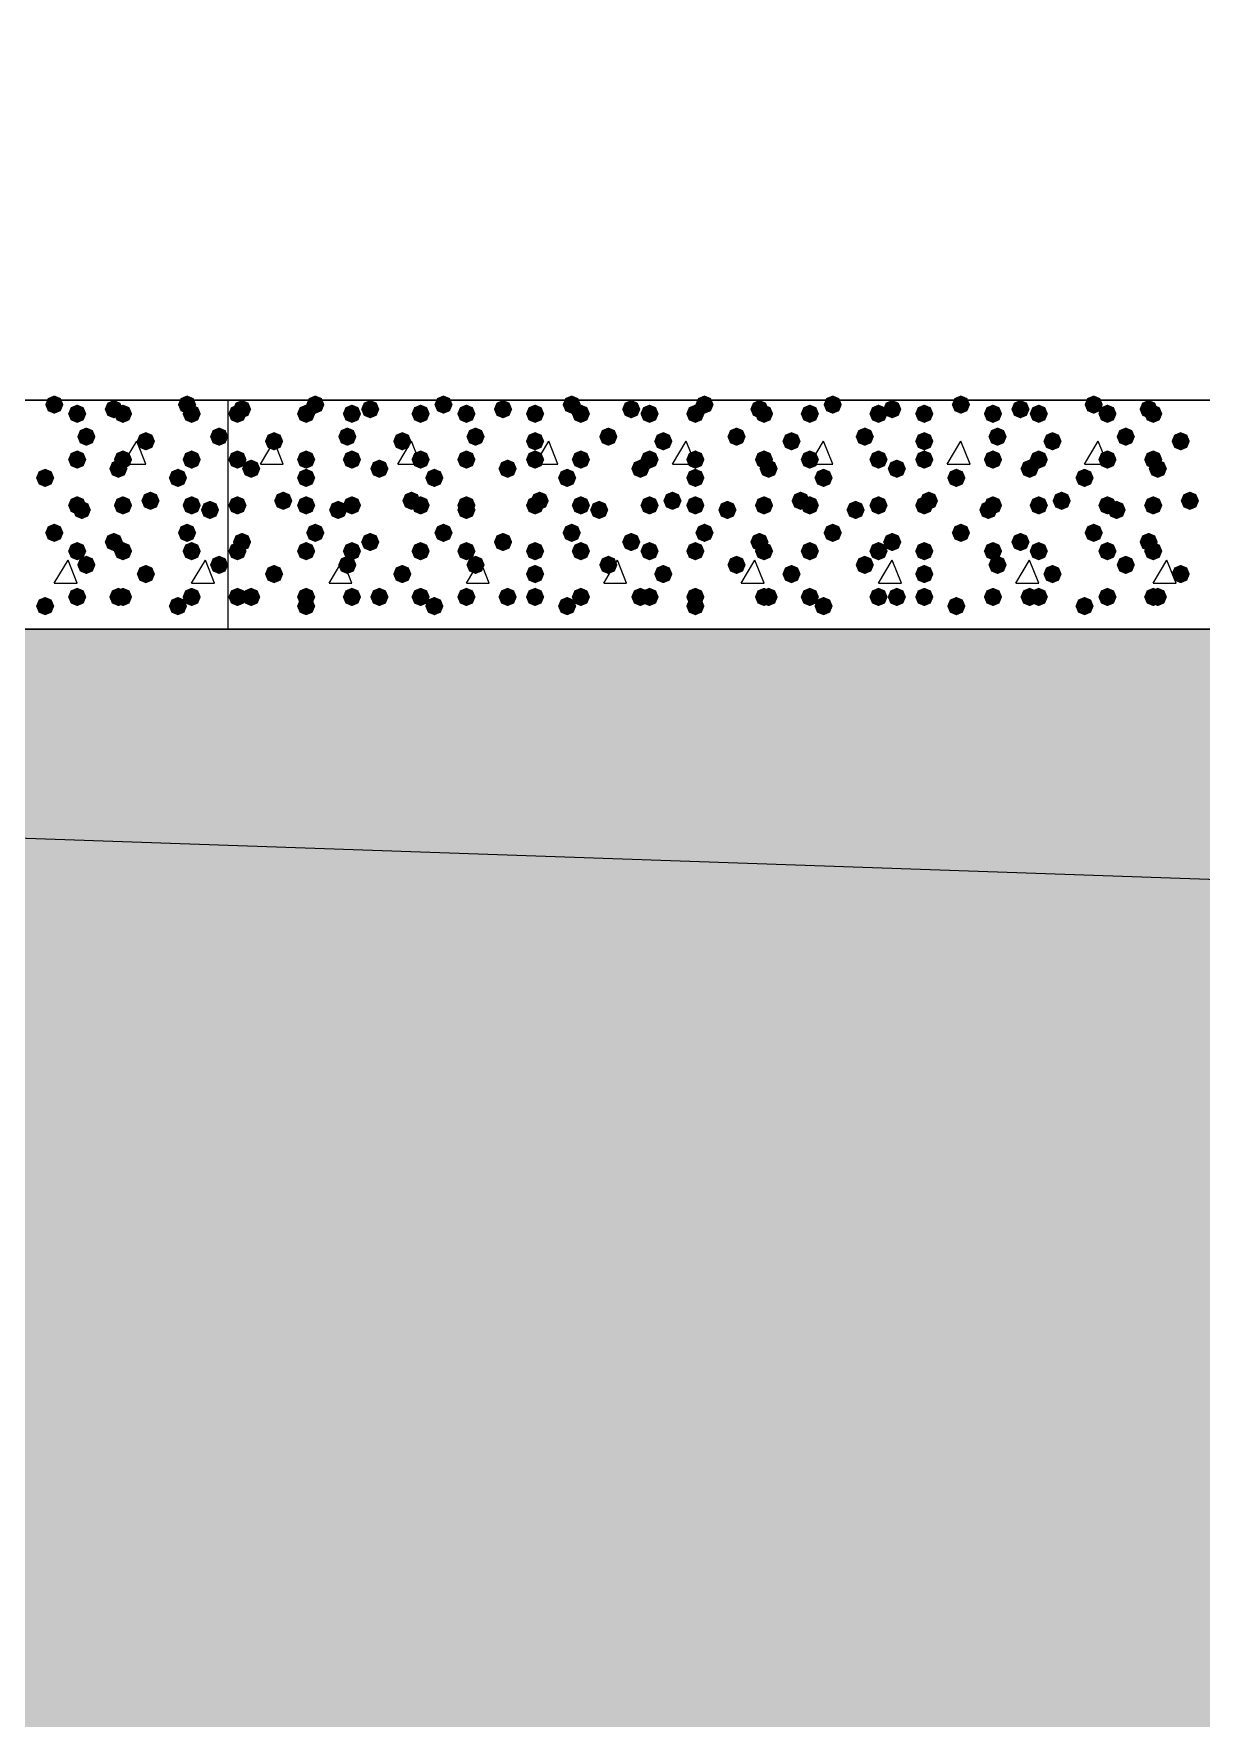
# Model space of a CAD drawing. Header units: millimetres. Extents: x 0 to 420, y 0 to 297.
# Drawn here: x 89.26 to 100.05, y 150.42 to 165.99 of the extents above; entities that cross this region are included whole.
import ezdxf

# ---------------------------------------------------------------- set-up
doc = ezdxf.new("R2010")
doc.units = ezdxf.units.MM
doc.layers.get('0').update_dxf_attribs({"linetype": 'CONTINUOUS'})

msp = doc.modelspace()

# ---------------------------------------------------------------- hatches: boundary and pattern name
at = {"true_color": 0x000007}
for points in [[(89.535, 162.56), (89.510129, 162.500204), (89.450333, 162.475333), (89.390538, 162.500204), (89.365667, 162.56), (89.390537, 162.619796), (89.450333, 162.644667), (89.510129, 162.619796)], [(90.085333, 162.517667), (90.060463, 162.457871), (90.000667, 162.433), (89.940871, 162.457871), (89.916, 162.517667), (89.940871, 162.577462), (90.000667, 162.602333), (90.060462, 162.577463)], [(90.762667, 162.56), (90.737796, 162.500204), (90.678, 162.475333), (90.618204, 162.500204), (90.593333, 162.56), (90.618204, 162.619796), (90.678, 162.644667), (90.737796, 162.619796)], [(89.746667, 162.475333), (89.721796, 162.415537), (89.662, 162.390667), (89.602204, 162.415537), (89.577333, 162.475333), (89.602204, 162.535129), (89.662, 162.56), (89.721796, 162.535129)], [(90.17, 162.475333), (90.145129, 162.415537), (90.085333, 162.390667), (90.025538, 162.415537), (90.000667, 162.475333), (90.025537, 162.535129), (90.085333, 162.56), (90.145129, 162.535129)], [(90.805, 162.475333), (90.780129, 162.415537), (90.720333, 162.390667), (90.660538, 162.415537), (90.635667, 162.475333), (90.660537, 162.535129), (90.720333, 162.56), (90.780129, 162.535129)], [(89.831333, 162.263667), (89.806462, 162.203871), (89.746667, 162.179), (89.686871, 162.203871), (89.662, 162.263667), (89.686871, 162.323462), (89.746667, 162.348333), (89.806462, 162.323463)], [(90.381667, 162.221333), (90.356796, 162.161537), (90.297, 162.136667), (90.237204, 162.161537), (90.212333, 162.221333), (90.237204, 162.281129), (90.297, 162.306), (90.356796, 162.281129)], [(91.059, 162.263667), (91.034129, 162.203871), (90.974333, 162.179), (90.914538, 162.203871), (90.889667, 162.263667), (90.914537, 162.323462), (90.974333, 162.348333), (91.034129, 162.323463)], [(89.746667, 162.052), (89.721796, 161.992204), (89.662, 161.967333), (89.602204, 161.992204), (89.577333, 162.052), (89.602204, 162.111796), (89.662, 162.136667), (89.721796, 162.111796)], [(90.17, 162.052), (90.145129, 161.992204), (90.085333, 161.967333), (90.025538, 161.992204), (90.000667, 162.052), (90.025537, 162.111796), (90.085333, 162.136667), (90.145129, 162.111796)], [(90.805, 162.052), (90.780129, 161.992204), (90.720333, 161.967333), (90.660538, 161.992204), (90.635667, 162.052), (90.660537, 162.111796), (90.720333, 162.136667), (90.780129, 162.111796)], [(89.450333, 161.882667), (89.425463, 161.822871), (89.365667, 161.798), (89.305871, 161.822871), (89.281, 161.882667), (89.305871, 161.942462), (89.365667, 161.967333), (89.425462, 161.942463)], [(90.127667, 161.967333), (90.102796, 161.907537), (90.043, 161.882667), (89.983204, 161.907537), (89.958333, 161.967333), (89.983204, 162.027129), (90.043, 162.052), (90.102796, 162.027129)], [(90.678, 161.882667), (90.653129, 161.822871), (90.593333, 161.798), (90.533537, 161.822871), (90.508667, 161.882667), (90.533537, 161.942462), (90.593333, 161.967333), (90.653129, 161.942463)], [(89.746667, 161.628667), (89.721796, 161.568871), (89.662, 161.544), (89.602204, 161.568871), (89.577333, 161.628667), (89.602204, 161.688462), (89.662, 161.713333), (89.721796, 161.688463)], [(89.789, 161.586333), (89.764129, 161.526537), (89.704333, 161.501667), (89.644538, 161.526537), (89.619667, 161.586333), (89.644537, 161.646129), (89.704333, 161.671), (89.764129, 161.646129)], [(90.17, 161.628667), (90.145129, 161.568871), (90.085333, 161.544), (90.025538, 161.568871), (90.000667, 161.628667), (90.025537, 161.688462), (90.085333, 161.713333), (90.145129, 161.688463)], [(90.424, 161.671), (90.399129, 161.611204), (90.339333, 161.586333), (90.279538, 161.611204), (90.254667, 161.671), (90.279537, 161.730796), (90.339333, 161.755667), (90.399129, 161.730796)], [(90.805, 161.628667), (90.780129, 161.568871), (90.720333, 161.544), (90.660538, 161.568871), (90.635667, 161.628667), (90.660537, 161.688462), (90.720333, 161.713333), (90.780129, 161.688463)], [(90.974333, 161.586333), (90.949462, 161.526537), (90.889667, 161.501667), (90.829871, 161.526537), (90.805, 161.586333), (90.829871, 161.646129), (90.889667, 161.671), (90.949462, 161.646129)], [(89.535, 161.374667), (89.510129, 161.314871), (89.450333, 161.29), (89.390538, 161.314871), (89.365667, 161.374667), (89.390537, 161.434462), (89.450333, 161.459333), (89.510129, 161.434463)], [(90.085333, 161.29), (90.060463, 161.230204), (90.000667, 161.205333), (89.940871, 161.230204), (89.916, 161.29), (89.940871, 161.349796), (90.000667, 161.374667), (90.060462, 161.349796)], [(90.762667, 161.374667), (90.737796, 161.314871), (90.678, 161.29), (90.618204, 161.314871), (90.593333, 161.374667), (90.618204, 161.434462), (90.678, 161.459333), (90.737796, 161.434463)], [(89.746667, 161.205333), (89.721796, 161.145537), (89.662, 161.120667), (89.602204, 161.145537), (89.577333, 161.205333), (89.602204, 161.265129), (89.662, 161.29), (89.721796, 161.265129)], [(90.17, 161.205333), (90.145129, 161.145537), (90.085333, 161.120667), (90.025538, 161.145537), (90.000667, 161.205333), (90.025537, 161.265129), (90.085333, 161.29), (90.145129, 161.265129)], [(90.805, 161.205333), (90.780129, 161.145537), (90.720333, 161.120667), (90.660538, 161.145537), (90.635667, 161.205333), (90.660537, 161.265129), (90.720333, 161.29), (90.780129, 161.265129)], [(89.831333, 161.078333), (89.806462, 161.018537), (89.746667, 160.993667), (89.686871, 161.018537), (89.662, 161.078333), (89.686871, 161.138129), (89.746667, 161.163), (89.806462, 161.138129)], [(90.381667, 160.993667), (90.356796, 160.933871), (90.297, 160.909), (90.237204, 160.933871), (90.212333, 160.993667), (90.237204, 161.053462), (90.297, 161.078333), (90.356796, 161.053463)], [(91.059, 161.078333), (91.034129, 161.018537), (90.974333, 160.993667), (90.914538, 161.018537), (90.889667, 161.078333), (90.914537, 161.138129), (90.974333, 161.163), (91.034129, 161.138129)], [(89.450333, 160.697333), (89.425463, 160.637537), (89.365667, 160.612667), (89.305871, 160.637537), (89.281, 160.697333), (89.305871, 160.757129), (89.365667, 160.782), (89.425462, 160.757129)], [(89.746667, 160.782), (89.721796, 160.722204), (89.662, 160.697333), (89.602204, 160.722204), (89.577333, 160.782), (89.602204, 160.841796), (89.662, 160.866667), (89.721796, 160.841796)], [(90.127667, 160.782), (90.102796, 160.722204), (90.043, 160.697333), (89.983204, 160.722204), (89.958333, 160.782), (89.983204, 160.841796), (90.043, 160.866667), (90.102796, 160.841796)], [(90.17, 160.782), (90.145129, 160.722204), (90.085333, 160.697333), (90.025538, 160.722204), (90.000667, 160.782), (90.025537, 160.841796), (90.085333, 160.866667), (90.145129, 160.841796)], [(90.678, 160.697333), (90.653129, 160.637537), (90.593333, 160.612667), (90.533537, 160.637537), (90.508667, 160.697333), (90.533537, 160.757129), (90.593333, 160.782), (90.653129, 160.757129)], [(90.805, 160.782), (90.780129, 160.722204), (90.720333, 160.697333), (90.660538, 160.722204), (90.635667, 160.782), (90.660537, 160.841796), (90.720333, 160.866667), (90.780129, 160.841796)]]:
    msp.add_hatch(color=0, dxfattribs=at).paths.add_polyline_path(points, flags=0)
at = {"true_color": 0x000008}
for points in [[(91.270667, 162.517667), (91.245796, 162.457871), (91.186, 162.433), (91.126204, 162.457871), (91.101333, 162.517667), (91.126204, 162.577462), (91.186, 162.602333), (91.245796, 162.577463)], [(91.948, 162.56), (91.923129, 162.500204), (91.863333, 162.475333), (91.803537, 162.500204), (91.778667, 162.56), (91.803537, 162.619796), (91.863333, 162.644667), (91.923129, 162.619796)], [(92.456, 162.517667), (92.431129, 162.457871), (92.371333, 162.433), (92.311537, 162.457871), (92.286667, 162.517667), (92.311537, 162.577462), (92.371333, 162.602333), (92.431129, 162.577463)], [(93.133333, 162.56), (93.108463, 162.500204), (93.048667, 162.475333), (92.988871, 162.500204), (92.964, 162.56), (92.988871, 162.619796), (93.048667, 162.644667), (93.108462, 162.619796)], [(93.683667, 162.517667), (93.658796, 162.457871), (93.599, 162.433), (93.539204, 162.457871), (93.514333, 162.517667), (93.539204, 162.577462), (93.599, 162.602333), (93.658796, 162.577463)], [(94.318667, 162.56), (94.293796, 162.500204), (94.234, 162.475333), (94.174204, 162.500204), (94.149333, 162.56), (94.174204, 162.619796), (94.234, 162.644667), (94.293796, 162.619796)], [(94.869, 162.517667), (94.844129, 162.457871), (94.784333, 162.433), (94.724538, 162.457871), (94.699667, 162.517667), (94.724537, 162.577462), (94.784333, 162.602333), (94.844129, 162.577463)], [(95.546333, 162.56), (95.521462, 162.500204), (95.461667, 162.475333), (95.401871, 162.500204), (95.377, 162.56), (95.401871, 162.619796), (95.461667, 162.644667), (95.521462, 162.619796)], [(96.054333, 162.517667), (96.029462, 162.457871), (95.969667, 162.433), (95.909871, 162.457871), (95.885, 162.517667), (95.909871, 162.577462), (95.969667, 162.602333), (96.029462, 162.577463)], [(96.731667, 162.56), (96.706796, 162.500204), (96.647, 162.475333), (96.587204, 162.500204), (96.562333, 162.56), (96.587204, 162.619796), (96.647, 162.644667), (96.706796, 162.619796)], [(97.282, 162.517667), (97.257129, 162.457871), (97.197333, 162.433), (97.137538, 162.457871), (97.112667, 162.517667), (97.137537, 162.577462), (97.197333, 162.602333), (97.257129, 162.577463)], [(97.917, 162.56), (97.892129, 162.500204), (97.832333, 162.475333), (97.772538, 162.500204), (97.747667, 162.56), (97.772537, 162.619796), (97.832333, 162.644667), (97.892129, 162.619796)], [(98.467333, 162.517667), (98.442463, 162.457871), (98.382667, 162.433), (98.322871, 162.457871), (98.298, 162.517667), (98.322871, 162.577462), (98.382667, 162.602333), (98.442462, 162.577463)], [(99.144667, 162.56), (99.119796, 162.500204), (99.06, 162.475333), (99.000204, 162.500204), (98.975333, 162.56), (99.000204, 162.619796), (99.06, 162.644667), (99.119796, 162.619796)], [(99.652667, 162.517667), (99.627796, 162.457871), (99.568, 162.433), (99.508204, 162.457871), (99.483333, 162.517667), (99.508204, 162.577462), (99.568, 162.602333), (99.627796, 162.577463)], [(91.228333, 162.475333), (91.203463, 162.415537), (91.143667, 162.390667), (91.083871, 162.415537), (91.059, 162.475333), (91.083871, 162.535129), (91.143667, 162.56), (91.203462, 162.535129)], [(91.863333, 162.475333), (91.838463, 162.415537), (91.778667, 162.390667), (91.718871, 162.415537), (91.694, 162.475333), (91.718871, 162.535129), (91.778667, 162.56), (91.838462, 162.535129)], [(92.286667, 162.475333), (92.261796, 162.415537), (92.202, 162.390667), (92.142204, 162.415537), (92.117333, 162.475333), (92.142204, 162.535129), (92.202, 162.56), (92.261796, 162.535129)], [(92.921667, 162.475333), (92.896796, 162.415537), (92.837, 162.390667), (92.777204, 162.415537), (92.752333, 162.475333), (92.777204, 162.535129), (92.837, 162.56), (92.896796, 162.535129)], [(93.345, 162.475333), (93.320129, 162.415537), (93.260333, 162.390667), (93.200538, 162.415537), (93.175667, 162.475333), (93.200537, 162.535129), (93.260333, 162.56), (93.320129, 162.535129)], [(93.98, 162.475333), (93.955129, 162.415537), (93.895333, 162.390667), (93.835538, 162.415537), (93.810667, 162.475333), (93.835537, 162.535129), (93.895333, 162.56), (93.955129, 162.535129)], [(94.403333, 162.475333), (94.378463, 162.415537), (94.318667, 162.390667), (94.258871, 162.415537), (94.234, 162.475333), (94.258871, 162.535129), (94.318667, 162.56), (94.378462, 162.535129)], [(95.038333, 162.475333), (95.013463, 162.415537), (94.953667, 162.390667), (94.893871, 162.415537), (94.869, 162.475333), (94.893871, 162.535129), (94.953667, 162.56), (95.013462, 162.535129)], [(95.461667, 162.475333), (95.436796, 162.415537), (95.377, 162.390667), (95.317204, 162.415537), (95.292333, 162.475333), (95.317204, 162.535129), (95.377, 162.56), (95.436796, 162.535129)], [(96.096667, 162.475333), (96.071796, 162.415537), (96.012, 162.390667), (95.952204, 162.415537), (95.927333, 162.475333), (95.952204, 162.535129), (96.012, 162.56), (96.071796, 162.535129)], [(96.52, 162.475333), (96.495129, 162.415537), (96.435333, 162.390667), (96.375538, 162.415537), (96.350667, 162.475333), (96.375537, 162.535129), (96.435333, 162.56), (96.495129, 162.535129)], [(97.155, 162.475333), (97.130129, 162.415537), (97.070333, 162.390667), (97.010538, 162.415537), (96.985667, 162.475333), (97.010537, 162.535129), (97.070333, 162.56), (97.130129, 162.535129)], [(97.578333, 162.475333), (97.553463, 162.415537), (97.493667, 162.390667), (97.433871, 162.415537), (97.409, 162.475333), (97.433871, 162.535129), (97.493667, 162.56), (97.553462, 162.535129)], [(98.213333, 162.475333), (98.188463, 162.415537), (98.128667, 162.390667), (98.068871, 162.415537), (98.044, 162.475333), (98.068871, 162.535129), (98.128667, 162.56), (98.188462, 162.535129)], [(98.636667, 162.475333), (98.611796, 162.415537), (98.552, 162.390667), (98.492204, 162.415537), (98.467333, 162.475333), (98.492204, 162.535129), (98.552, 162.56), (98.611796, 162.535129)], [(99.271667, 162.475333), (99.246796, 162.415537), (99.187, 162.390667), (99.127204, 162.415537), (99.102333, 162.475333), (99.127204, 162.535129), (99.187, 162.56), (99.246796, 162.535129)], [(99.695, 162.475333), (99.670129, 162.415537), (99.610333, 162.390667), (99.550538, 162.415537), (99.525667, 162.475333), (99.550537, 162.535129), (99.610333, 162.56), (99.670129, 162.535129)], [(91.567, 162.221333), (91.542129, 162.161537), (91.482333, 162.136667), (91.422538, 162.161537), (91.397667, 162.221333), (91.422537, 162.281129), (91.482333, 162.306), (91.542129, 162.281129)], [(92.244333, 162.263667), (92.219462, 162.203871), (92.159667, 162.179), (92.099871, 162.203871), (92.075, 162.263667), (92.099871, 162.323462), (92.159667, 162.348333), (92.219462, 162.323463)], [(92.752333, 162.221333), (92.727463, 162.161537), (92.667667, 162.136667), (92.607871, 162.161537), (92.583, 162.221333), (92.607871, 162.281129), (92.667667, 162.306), (92.727462, 162.281129)], [(93.429667, 162.263667), (93.404796, 162.203871), (93.345, 162.179), (93.285204, 162.203871), (93.260333, 162.263667), (93.285204, 162.323462), (93.345, 162.348333), (93.404796, 162.323463)], [(93.98, 162.221333), (93.955129, 162.161537), (93.895333, 162.136667), (93.835538, 162.161537), (93.810667, 162.221333), (93.835537, 162.281129), (93.895333, 162.306), (93.955129, 162.281129)], [(94.657333, 162.263667), (94.632463, 162.203871), (94.572667, 162.179), (94.512871, 162.203871), (94.488, 162.263667), (94.512871, 162.323462), (94.572667, 162.348333), (94.632462, 162.323463)], [(95.165333, 162.221333), (95.140463, 162.161537), (95.080667, 162.136667), (95.020871, 162.161537), (94.996, 162.221333), (95.020871, 162.281129), (95.080667, 162.306), (95.140462, 162.281129)], [(95.842667, 162.263667), (95.817796, 162.203871), (95.758, 162.179), (95.698204, 162.203871), (95.673333, 162.263667), (95.698204, 162.323462), (95.758, 162.348333), (95.817796, 162.323463)], [(96.350667, 162.221333), (96.325796, 162.161537), (96.266, 162.136667), (96.206204, 162.161537), (96.181333, 162.221333), (96.206204, 162.281129), (96.266, 162.306), (96.325796, 162.281129)], [(97.028, 162.263667), (97.003129, 162.203871), (96.943333, 162.179), (96.883537, 162.203871), (96.858667, 162.263667), (96.883537, 162.323462), (96.943333, 162.348333), (97.003129, 162.323463)], [(97.578333, 162.221333), (97.553463, 162.161537), (97.493667, 162.136667), (97.433871, 162.161537), (97.409, 162.221333), (97.433871, 162.281129), (97.493667, 162.306), (97.553462, 162.281129)], [(98.255667, 162.263667), (98.230796, 162.203871), (98.171, 162.179), (98.111204, 162.203871), (98.086333, 162.263667), (98.111204, 162.323462), (98.171, 162.348333), (98.230796, 162.323463)], [(98.763667, 162.221333), (98.738796, 162.161537), (98.679, 162.136667), (98.619204, 162.161537), (98.594333, 162.221333), (98.619204, 162.281129), (98.679, 162.306), (98.738796, 162.281129)], [(99.441, 162.263667), (99.416129, 162.203871), (99.356333, 162.179), (99.296537, 162.203871), (99.271667, 162.263667), (99.296537, 162.323462), (99.356333, 162.348333), (99.416129, 162.323463)], [(99.949, 162.221333), (99.924129, 162.161537), (99.864333, 162.136667), (99.804538, 162.161537), (99.779667, 162.221333), (99.804537, 162.281129), (99.864333, 162.306), (99.924129, 162.281129)], [(91.228333, 162.052), (91.203463, 161.992204), (91.143667, 161.967333), (91.083871, 161.992204), (91.059, 162.052), (91.083871, 162.111796), (91.143667, 162.136667), (91.203462, 162.111796)], [(91.863333, 162.052), (91.838463, 161.992204), (91.778667, 161.967333), (91.718871, 161.992204), (91.694, 162.052), (91.718871, 162.111796), (91.778667, 162.136667), (91.838462, 162.111796)], [(92.286667, 162.052), (92.261796, 161.992204), (92.202, 161.967333), (92.142204, 161.992204), (92.117333, 162.052), (92.142204, 162.111796), (92.202, 162.136667), (92.261796, 162.111796)], [(92.921667, 162.052), (92.896796, 161.992204), (92.837, 161.967333), (92.777204, 161.992204), (92.752333, 162.052), (92.777204, 162.111796), (92.837, 162.136667), (92.896796, 162.111796)], [(93.345, 162.052), (93.320129, 161.992204), (93.260333, 161.967333), (93.200538, 161.992204), (93.175667, 162.052), (93.200537, 162.111796), (93.260333, 162.136667), (93.320129, 162.111796)], [(93.98, 162.052), (93.955129, 161.992204), (93.895333, 161.967333), (93.835538, 161.992204), (93.810667, 162.052), (93.835537, 162.111796), (93.895333, 162.136667), (93.955129, 162.111796)], [(94.403333, 162.052), (94.378463, 161.992204), (94.318667, 161.967333), (94.258871, 161.992204), (94.234, 162.052), (94.258871, 162.111796), (94.318667, 162.136667), (94.378462, 162.111796)], [(95.038333, 162.052), (95.013463, 161.992204), (94.953667, 161.967333), (94.893871, 161.992204), (94.869, 162.052), (94.893871, 162.111796), (94.953667, 162.136667), (95.013462, 162.111796)], [(95.461667, 162.052), (95.436796, 161.992204), (95.377, 161.967333), (95.317204, 161.992204), (95.292333, 162.052), (95.317204, 162.111796), (95.377, 162.136667), (95.436796, 162.111796)], [(96.096667, 162.052), (96.071796, 161.992204), (96.012, 161.967333), (95.952204, 161.992204), (95.927333, 162.052), (95.952204, 162.111796), (96.012, 162.136667), (96.071796, 162.111796)], [(96.52, 162.052), (96.495129, 161.992204), (96.435333, 161.967333), (96.375538, 161.992204), (96.350667, 162.052), (96.375537, 162.111796), (96.435333, 162.136667), (96.495129, 162.111796)], [(97.155, 162.052), (97.130129, 161.992204), (97.070333, 161.967333), (97.010538, 161.992204), (96.985667, 162.052), (97.010537, 162.111796), (97.070333, 162.136667), (97.130129, 162.111796)], [(97.578333, 162.052), (97.553463, 161.992204), (97.493667, 161.967333), (97.433871, 161.992204), (97.409, 162.052), (97.433871, 162.111796), (97.493667, 162.136667), (97.553462, 162.111796)], [(98.213333, 162.052), (98.188463, 161.992204), (98.128667, 161.967333), (98.068871, 161.992204), (98.044, 162.052), (98.068871, 162.111796), (98.128667, 162.136667), (98.188462, 162.111796)], [(98.636667, 162.052), (98.611796, 161.992204), (98.552, 161.967333), (98.492204, 161.992204), (98.467333, 162.052), (98.492204, 162.111796), (98.552, 162.136667), (98.611796, 162.111796)], [(99.271667, 162.052), (99.246796, 161.992204), (99.187, 161.967333), (99.127204, 161.992204), (99.102333, 162.052), (99.127204, 162.111796), (99.187, 162.136667), (99.246796, 162.111796)], [(99.695, 162.052), (99.670129, 161.992204), (99.610333, 161.967333), (99.550538, 161.992204), (99.525667, 162.052), (99.550537, 162.111796), (99.610333, 162.136667), (99.670129, 162.111796)], [(91.355333, 161.967333), (91.330463, 161.907537), (91.270667, 161.882667), (91.210871, 161.907537), (91.186, 161.967333), (91.210871, 162.027129), (91.270667, 162.052), (91.330462, 162.027129)], [(91.863333, 161.882667), (91.838463, 161.822871), (91.778667, 161.798), (91.718871, 161.822871), (91.694, 161.882667), (91.718871, 161.942462), (91.778667, 161.967333), (91.838462, 161.942463)], [(92.540667, 161.967333), (92.515796, 161.907537), (92.456, 161.882667), (92.396204, 161.907537), (92.371333, 161.967333), (92.396204, 162.027129), (92.456, 162.052), (92.515796, 162.027129)], [(93.048667, 161.882667), (93.023796, 161.822871), (92.964, 161.798), (92.904204, 161.822871), (92.879333, 161.882667), (92.904204, 161.942462), (92.964, 161.967333), (93.023796, 161.942463)], [(93.726, 161.967333), (93.701129, 161.907537), (93.641333, 161.882667), (93.581537, 161.907537), (93.556667, 161.967333), (93.581537, 162.027129), (93.641333, 162.052), (93.701129, 162.027129)], [(94.276333, 161.882667), (94.251463, 161.822871), (94.191667, 161.798), (94.131871, 161.822871), (94.107, 161.882667), (94.131871, 161.942462), (94.191667, 161.967333), (94.251462, 161.942463)], [(94.953667, 161.967333), (94.928796, 161.907537), (94.869, 161.882667), (94.809204, 161.907537), (94.784333, 161.967333), (94.809204, 162.027129), (94.869, 162.052), (94.928796, 162.027129)], [(95.461667, 161.882667), (95.436796, 161.822871), (95.377, 161.798), (95.317204, 161.822871), (95.292333, 161.882667), (95.317204, 161.942462), (95.377, 161.967333), (95.436796, 161.942463)], [(96.139, 161.967333), (96.114129, 161.907537), (96.054333, 161.882667), (95.994538, 161.907537), (95.969667, 161.967333), (95.994537, 162.027129), (96.054333, 162.052), (96.114129, 162.027129)], [(96.647, 161.882667), (96.622129, 161.822871), (96.562333, 161.798), (96.502538, 161.822871), (96.477667, 161.882667), (96.502537, 161.942462), (96.562333, 161.967333), (96.622129, 161.942463)], [(97.324333, 161.967333), (97.299462, 161.907537), (97.239667, 161.882667), (97.179871, 161.907537), (97.155, 161.967333), (97.179871, 162.027129), (97.239667, 162.052), (97.299462, 162.027129)], [(97.874667, 161.882667), (97.849796, 161.822871), (97.79, 161.798), (97.730204, 161.822871), (97.705333, 161.882667), (97.730204, 161.942462), (97.79, 161.967333), (97.849796, 161.942463)], [(98.552, 161.967333), (98.527129, 161.907537), (98.467333, 161.882667), (98.407538, 161.907537), (98.382667, 161.967333), (98.407537, 162.027129), (98.467333, 162.052), (98.527129, 162.027129)], [(99.06, 161.882667), (99.035129, 161.822871), (98.975333, 161.798), (98.915538, 161.822871), (98.890667, 161.882667), (98.915537, 161.942462), (98.975333, 161.967333), (99.035129, 161.942463)], [(99.737333, 161.967333), (99.712463, 161.907537), (99.652667, 161.882667), (99.592871, 161.907537), (99.568, 161.967333), (99.592871, 162.027129), (99.652667, 162.052), (99.712462, 162.027129)], [(91.228333, 161.628667), (91.203463, 161.568871), (91.143667, 161.544), (91.083871, 161.568871), (91.059, 161.628667), (91.083871, 161.688462), (91.143667, 161.713333), (91.203462, 161.688463)], [(91.651667, 161.671), (91.626796, 161.611204), (91.567, 161.586333), (91.507204, 161.611204), (91.482333, 161.671), (91.507204, 161.730796), (91.567, 161.755667), (91.626796, 161.730796)], [(91.863333, 161.628667), (91.838463, 161.568871), (91.778667, 161.544), (91.718871, 161.568871), (91.694, 161.628667), (91.718871, 161.688462), (91.778667, 161.713333), (91.838462, 161.688463)], [(92.159667, 161.586333), (92.134796, 161.526537), (92.075, 161.501667), (92.015204, 161.526537), (91.990333, 161.586333), (92.015204, 161.646129), (92.075, 161.671), (92.134796, 161.646129)], [(92.286667, 161.628667), (92.261796, 161.568871), (92.202, 161.544), (92.142204, 161.568871), (92.117333, 161.628667), (92.142204, 161.688462), (92.202, 161.713333), (92.261796, 161.688463)], [(92.837, 161.671), (92.812129, 161.611204), (92.752333, 161.586333), (92.692538, 161.611204), (92.667667, 161.671), (92.692537, 161.730796), (92.752333, 161.755667), (92.812129, 161.730796)], [(92.921667, 161.628667), (92.896796, 161.568871), (92.837, 161.544), (92.777204, 161.568871), (92.752333, 161.628667), (92.777204, 161.688462), (92.837, 161.713333), (92.896796, 161.688463)], [(93.345, 161.628667), (93.320129, 161.568871), (93.260333, 161.544), (93.200538, 161.568871), (93.175667, 161.628667), (93.200537, 161.688462), (93.260333, 161.713333), (93.320129, 161.688463)], [(93.345, 161.586333), (93.320129, 161.526537), (93.260333, 161.501667), (93.200538, 161.526537), (93.175667, 161.586333), (93.200537, 161.646129), (93.260333, 161.671), (93.320129, 161.646129)], [(93.98, 161.628667), (93.955129, 161.568871), (93.895333, 161.544), (93.835538, 161.568871), (93.810667, 161.628667), (93.835537, 161.688462), (93.895333, 161.713333), (93.955129, 161.688463)], [(94.022333, 161.671), (93.997463, 161.611204), (93.937667, 161.586333), (93.877871, 161.611204), (93.853, 161.671), (93.877871, 161.730796), (93.937667, 161.755667), (93.997462, 161.730796)], [(94.403333, 161.628667), (94.378463, 161.568871), (94.318667, 161.544), (94.258871, 161.568871), (94.234, 161.628667), (94.258871, 161.688462), (94.318667, 161.713333), (94.378462, 161.688463)], [(94.572667, 161.586333), (94.547796, 161.526537), (94.488, 161.501667), (94.428204, 161.526537), (94.403333, 161.586333), (94.428204, 161.646129), (94.488, 161.671), (94.547796, 161.646129)], [(95.038333, 161.628667), (95.013463, 161.568871), (94.953667, 161.544), (94.893871, 161.568871), (94.869, 161.628667), (94.893871, 161.688462), (94.953667, 161.713333), (95.013462, 161.688463)], [(95.25, 161.671), (95.225129, 161.611204), (95.165333, 161.586333), (95.105538, 161.611204), (95.080667, 161.671), (95.105537, 161.730796), (95.165333, 161.755667), (95.225129, 161.730796)], [(95.461667, 161.628667), (95.436796, 161.568871), (95.377, 161.544), (95.317204, 161.568871), (95.292333, 161.628667), (95.317204, 161.688462), (95.377, 161.713333), (95.436796, 161.688463)], [(95.758, 161.586333), (95.733129, 161.526537), (95.673333, 161.501667), (95.613537, 161.526537), (95.588667, 161.586333), (95.613537, 161.646129), (95.673333, 161.671), (95.733129, 161.646129)], [(96.096667, 161.628667), (96.071796, 161.568871), (96.012, 161.544), (95.952204, 161.568871), (95.927333, 161.628667), (95.952204, 161.688462), (96.012, 161.713333), (96.071796, 161.688463)], [(96.435333, 161.671), (96.410463, 161.611204), (96.350667, 161.586333), (96.290871, 161.611204), (96.266, 161.671), (96.290871, 161.730796), (96.350667, 161.755667), (96.410462, 161.730796)], [(96.52, 161.628667), (96.495129, 161.568871), (96.435333, 161.544), (96.375538, 161.568871), (96.350667, 161.628667), (96.375537, 161.688462), (96.435333, 161.713333), (96.495129, 161.688463)], [(96.943333, 161.586333), (96.918463, 161.526537), (96.858667, 161.501667), (96.798871, 161.526537), (96.774, 161.586333), (96.798871, 161.646129), (96.858667, 161.671), (96.918462, 161.646129)], [(97.155, 161.628667), (97.130129, 161.568871), (97.070333, 161.544), (97.010538, 161.568871), (96.985667, 161.628667), (97.010537, 161.688462), (97.070333, 161.713333), (97.130129, 161.688463)], [(97.578333, 161.628667), (97.553463, 161.568871), (97.493667, 161.544), (97.433871, 161.568871), (97.409, 161.628667), (97.433871, 161.688462), (97.493667, 161.713333), (97.553462, 161.688463)], [(97.620667, 161.671), (97.595796, 161.611204), (97.536, 161.586333), (97.476204, 161.611204), (97.451333, 161.671), (97.476204, 161.730796), (97.536, 161.755667), (97.595796, 161.730796)], [(98.171, 161.586333), (98.146129, 161.526537), (98.086333, 161.501667), (98.026537, 161.526537), (98.001667, 161.586333), (98.026537, 161.646129), (98.086333, 161.671), (98.146129, 161.646129)], [(98.213333, 161.628667), (98.188463, 161.568871), (98.128667, 161.544), (98.068871, 161.568871), (98.044, 161.628667), (98.068871, 161.688462), (98.128667, 161.713333), (98.188462, 161.688463)], [(98.636667, 161.628667), (98.611796, 161.568871), (98.552, 161.544), (98.492204, 161.568871), (98.467333, 161.628667), (98.492204, 161.688462), (98.552, 161.713333), (98.611796, 161.688463)], [(98.848333, 161.671), (98.823463, 161.611204), (98.763667, 161.586333), (98.703871, 161.611204), (98.679, 161.671), (98.703871, 161.730796), (98.763667, 161.755667), (98.823462, 161.730796)], [(99.271667, 161.628667), (99.246796, 161.568871), (99.187, 161.544), (99.127204, 161.568871), (99.102333, 161.628667), (99.127204, 161.688462), (99.187, 161.713333), (99.246796, 161.688463)], [(99.356333, 161.586333), (99.331463, 161.526537), (99.271667, 161.501667), (99.211871, 161.526537), (99.187, 161.586333), (99.211871, 161.646129), (99.271667, 161.671), (99.331462, 161.646129)], [(99.695, 161.628667), (99.670129, 161.568871), (99.610333, 161.544), (99.550538, 161.568871), (99.525667, 161.628667), (99.550537, 161.688462), (99.610333, 161.713333), (99.670129, 161.688463)], [(100.033667, 161.671), (100.008796, 161.611204), (99.949, 161.586333), (99.889204, 161.611204), (99.864333, 161.671), (99.889204, 161.730796), (99.949, 161.755667), (100.008796, 161.730796)], [(91.270667, 161.29), (91.245796, 161.230204), (91.186, 161.205333), (91.126204, 161.230204), (91.101333, 161.29), (91.126204, 161.349796), (91.186, 161.374667), (91.245796, 161.349796)], [(91.948, 161.374667), (91.923129, 161.314871), (91.863333, 161.29), (91.803537, 161.314871), (91.778667, 161.374667), (91.803537, 161.434462), (91.863333, 161.459333), (91.923129, 161.434463)], [(92.456, 161.29), (92.431129, 161.230204), (92.371333, 161.205333), (92.311537, 161.230204), (92.286667, 161.29), (92.311537, 161.349796), (92.371333, 161.374667), (92.431129, 161.349796)], [(93.133333, 161.374667), (93.108463, 161.314871), (93.048667, 161.29), (92.988871, 161.314871), (92.964, 161.374667), (92.988871, 161.434462), (93.048667, 161.459333), (93.108462, 161.434463)], [(93.683667, 161.29), (93.658796, 161.230204), (93.599, 161.205333), (93.539204, 161.230204), (93.514333, 161.29), (93.539204, 161.349796), (93.599, 161.374667), (93.658796, 161.349796)], [(94.318667, 161.374667), (94.293796, 161.314871), (94.234, 161.29), (94.174204, 161.314871), (94.149333, 161.374667), (94.174204, 161.434462), (94.234, 161.459333), (94.293796, 161.434463)], [(94.869, 161.29), (94.844129, 161.230204), (94.784333, 161.205333), (94.724538, 161.230204), (94.699667, 161.29), (94.724537, 161.349796), (94.784333, 161.374667), (94.844129, 161.349796)], [(95.546333, 161.374667), (95.521462, 161.314871), (95.461667, 161.29), (95.401871, 161.314871), (95.377, 161.374667), (95.401871, 161.434462), (95.461667, 161.459333), (95.521462, 161.434463)], [(96.054333, 161.29), (96.029462, 161.230204), (95.969667, 161.205333), (95.909871, 161.230204), (95.885, 161.29), (95.909871, 161.349796), (95.969667, 161.374667), (96.029462, 161.349796)], [(96.731667, 161.374667), (96.706796, 161.314871), (96.647, 161.29), (96.587204, 161.314871), (96.562333, 161.374667), (96.587204, 161.434462), (96.647, 161.459333), (96.706796, 161.434463)], [(97.282, 161.29), (97.257129, 161.230204), (97.197333, 161.205333), (97.137538, 161.230204), (97.112667, 161.29), (97.137537, 161.349796), (97.197333, 161.374667), (97.257129, 161.349796)], [(97.917, 161.374667), (97.892129, 161.314871), (97.832333, 161.29), (97.772538, 161.314871), (97.747667, 161.374667), (97.772537, 161.434462), (97.832333, 161.459333), (97.892129, 161.434463)], [(98.467333, 161.29), (98.442463, 161.230204), (98.382667, 161.205333), (98.322871, 161.230204), (98.298, 161.29), (98.322871, 161.349796), (98.382667, 161.374667), (98.442462, 161.349796)], [(99.144667, 161.374667), (99.119796, 161.314871), (99.06, 161.29), (99.000204, 161.314871), (98.975333, 161.374667), (99.000204, 161.434462), (99.06, 161.459333), (99.119796, 161.434463)], [(99.652667, 161.29), (99.627796, 161.230204), (99.568, 161.205333), (99.508204, 161.230204), (99.483333, 161.29), (99.508204, 161.349796), (99.568, 161.374667), (99.627796, 161.349796)], [(91.228333, 161.205333), (91.203463, 161.145537), (91.143667, 161.120667), (91.083871, 161.145537), (91.059, 161.205333), (91.083871, 161.265129), (91.143667, 161.29), (91.203462, 161.265129)], [(91.863333, 161.205333), (91.838463, 161.145537), (91.778667, 161.120667), (91.718871, 161.145537), (91.694, 161.205333), (91.718871, 161.265129), (91.778667, 161.29), (91.838462, 161.265129)], [(92.286667, 161.205333), (92.261796, 161.145537), (92.202, 161.120667), (92.142204, 161.145537), (92.117333, 161.205333), (92.142204, 161.265129), (92.202, 161.29), (92.261796, 161.265129)], [(92.921667, 161.205333), (92.896796, 161.145537), (92.837, 161.120667), (92.777204, 161.145537), (92.752333, 161.205333), (92.777204, 161.265129), (92.837, 161.29), (92.896796, 161.265129)], [(93.345, 161.205333), (93.320129, 161.145537), (93.260333, 161.120667), (93.200538, 161.145537), (93.175667, 161.205333), (93.200537, 161.265129), (93.260333, 161.29), (93.320129, 161.265129)], [(93.98, 161.205333), (93.955129, 161.145537), (93.895333, 161.120667), (93.835538, 161.145537), (93.810667, 161.205333), (93.835537, 161.265129), (93.895333, 161.29), (93.955129, 161.265129)], [(94.403333, 161.205333), (94.378463, 161.145537), (94.318667, 161.120667), (94.258871, 161.145537), (94.234, 161.205333), (94.258871, 161.265129), (94.318667, 161.29), (94.378462, 161.265129)], [(95.038333, 161.205333), (95.013463, 161.145537), (94.953667, 161.120667), (94.893871, 161.145537), (94.869, 161.205333), (94.893871, 161.265129), (94.953667, 161.29), (95.013462, 161.265129)], [(95.461667, 161.205333), (95.436796, 161.145537), (95.377, 161.120667), (95.317204, 161.145537), (95.292333, 161.205333), (95.317204, 161.265129), (95.377, 161.29), (95.436796, 161.265129)], [(96.096667, 161.205333), (96.071796, 161.145537), (96.012, 161.120667), (95.952204, 161.145537), (95.927333, 161.205333), (95.952204, 161.265129), (96.012, 161.29), (96.071796, 161.265129)], [(96.52, 161.205333), (96.495129, 161.145537), (96.435333, 161.120667), (96.375538, 161.145537), (96.350667, 161.205333), (96.375537, 161.265129), (96.435333, 161.29), (96.495129, 161.265129)], [(97.155, 161.205333), (97.130129, 161.145537), (97.070333, 161.120667), (97.010538, 161.145537), (96.985667, 161.205333), (97.010537, 161.265129), (97.070333, 161.29), (97.130129, 161.265129)], [(97.578333, 161.205333), (97.553463, 161.145537), (97.493667, 161.120667), (97.433871, 161.145537), (97.409, 161.205333), (97.433871, 161.265129), (97.493667, 161.29), (97.553462, 161.265129)], [(98.213333, 161.205333), (98.188463, 161.145537), (98.128667, 161.120667), (98.068871, 161.145537), (98.044, 161.205333), (98.068871, 161.265129), (98.128667, 161.29), (98.188462, 161.265129)], [(98.636667, 161.205333), (98.611796, 161.145537), (98.552, 161.120667), (98.492204, 161.145537), (98.467333, 161.205333), (98.492204, 161.265129), (98.552, 161.29), (98.611796, 161.265129)], [(99.271667, 161.205333), (99.246796, 161.145537), (99.187, 161.120667), (99.127204, 161.145537), (99.102333, 161.205333), (99.127204, 161.265129), (99.187, 161.29), (99.246796, 161.265129)], [(99.695, 161.205333), (99.670129, 161.145537), (99.610333, 161.120667), (99.550538, 161.145537), (99.525667, 161.205333), (99.550537, 161.265129), (99.610333, 161.29), (99.670129, 161.265129)], [(91.567, 160.993667), (91.542129, 160.933871), (91.482333, 160.909), (91.422538, 160.933871), (91.397667, 160.993667), (91.422537, 161.053462), (91.482333, 161.078333), (91.542129, 161.053463)], [(92.244333, 161.078333), (92.219462, 161.018537), (92.159667, 160.993667), (92.099871, 161.018537), (92.075, 161.078333), (92.099871, 161.138129), (92.159667, 161.163), (92.219462, 161.138129)], [(92.752333, 160.993667), (92.727463, 160.933871), (92.667667, 160.909), (92.607871, 160.933871), (92.583, 160.993667), (92.607871, 161.053462), (92.667667, 161.078333), (92.727462, 161.053463)], [(93.429667, 161.078333), (93.404796, 161.018537), (93.345, 160.993667), (93.285204, 161.018537), (93.260333, 161.078333), (93.285204, 161.138129), (93.345, 161.163), (93.404796, 161.138129)], [(93.98, 160.993667), (93.955129, 160.933871), (93.895333, 160.909), (93.835538, 160.933871), (93.810667, 160.993667), (93.835537, 161.053462), (93.895333, 161.078333), (93.955129, 161.053463)], [(94.657333, 161.078333), (94.632463, 161.018537), (94.572667, 160.993667), (94.512871, 161.018537), (94.488, 161.078333), (94.512871, 161.138129), (94.572667, 161.163), (94.632462, 161.138129)], [(95.165333, 160.993667), (95.140463, 160.933871), (95.080667, 160.909), (95.020871, 160.933871), (94.996, 160.993667), (95.020871, 161.053462), (95.080667, 161.078333), (95.140462, 161.053463)], [(95.842667, 161.078333), (95.817796, 161.018537), (95.758, 160.993667), (95.698204, 161.018537), (95.673333, 161.078333), (95.698204, 161.138129), (95.758, 161.163), (95.817796, 161.138129)], [(96.350667, 160.993667), (96.325796, 160.933871), (96.266, 160.909), (96.206204, 160.933871), (96.181333, 160.993667), (96.206204, 161.053462), (96.266, 161.078333), (96.325796, 161.053463)], [(97.028, 161.078333), (97.003129, 161.018537), (96.943333, 160.993667), (96.883537, 161.018537), (96.858667, 161.078333), (96.883537, 161.138129), (96.943333, 161.163), (97.003129, 161.138129)], [(97.578333, 160.993667), (97.553463, 160.933871), (97.493667, 160.909), (97.433871, 160.933871), (97.409, 160.993667), (97.433871, 161.053462), (97.493667, 161.078333), (97.553462, 161.053463)], [(98.255667, 161.078333), (98.230796, 161.018537), (98.171, 160.993667), (98.111204, 161.018537), (98.086333, 161.078333), (98.111204, 161.138129), (98.171, 161.163), (98.230796, 161.138129)], [(98.763667, 160.993667), (98.738796, 160.933871), (98.679, 160.909), (98.619204, 160.933871), (98.594333, 160.993667), (98.619204, 161.053462), (98.679, 161.078333), (98.738796, 161.053463)], [(99.441, 161.078333), (99.416129, 161.018537), (99.356333, 160.993667), (99.296537, 161.018537), (99.271667, 161.078333), (99.296537, 161.138129), (99.356333, 161.163), (99.416129, 161.138129)], [(99.949, 160.993667), (99.924129, 160.933871), (99.864333, 160.909), (99.804538, 160.933871), (99.779667, 160.993667), (99.804537, 161.053462), (99.864333, 161.078333), (99.924129, 161.053463)], [(91.228333, 160.782), (91.203463, 160.722204), (91.143667, 160.697333), (91.083871, 160.722204), (91.059, 160.782), (91.083871, 160.841796), (91.143667, 160.866667), (91.203462, 160.841796)], [(91.355333, 160.782), (91.330463, 160.722204), (91.270667, 160.697333), (91.210871, 160.722204), (91.186, 160.782), (91.210871, 160.841796), (91.270667, 160.866667), (91.330462, 160.841796)], [(91.863333, 160.782), (91.838463, 160.722204), (91.778667, 160.697333), (91.718871, 160.722204), (91.694, 160.782), (91.718871, 160.841796), (91.778667, 160.866667), (91.838462, 160.841796)], [(91.863333, 160.697333), (91.838463, 160.637537), (91.778667, 160.612667), (91.718871, 160.637537), (91.694, 160.697333), (91.718871, 160.757129), (91.778667, 160.782), (91.838462, 160.757129)], [(92.286667, 160.782), (92.261796, 160.722204), (92.202, 160.697333), (92.142204, 160.722204), (92.117333, 160.782), (92.142204, 160.841796), (92.202, 160.866667), (92.261796, 160.841796)], [(92.540667, 160.782), (92.515796, 160.722204), (92.456, 160.697333), (92.396204, 160.722204), (92.371333, 160.782), (92.396204, 160.841796), (92.456, 160.866667), (92.515796, 160.841796)], [(92.921667, 160.782), (92.896796, 160.722204), (92.837, 160.697333), (92.777204, 160.722204), (92.752333, 160.782), (92.777204, 160.841796), (92.837, 160.866667), (92.896796, 160.841796)], [(93.048667, 160.697333), (93.023796, 160.637537), (92.964, 160.612667), (92.904204, 160.637537), (92.879333, 160.697333), (92.904204, 160.757129), (92.964, 160.782), (93.023796, 160.757129)], [(93.345, 160.782), (93.320129, 160.722204), (93.260333, 160.697333), (93.200538, 160.722204), (93.175667, 160.782), (93.200537, 160.841796), (93.260333, 160.866667), (93.320129, 160.841796)], [(93.726, 160.782), (93.701129, 160.722204), (93.641333, 160.697333), (93.581537, 160.722204), (93.556667, 160.782), (93.581537, 160.841796), (93.641333, 160.866667), (93.701129, 160.841796)], [(93.98, 160.782), (93.955129, 160.722204), (93.895333, 160.697333), (93.835538, 160.722204), (93.810667, 160.782), (93.835537, 160.841796), (93.895333, 160.866667), (93.955129, 160.841796)], [(94.276333, 160.697333), (94.251463, 160.637537), (94.191667, 160.612667), (94.131871, 160.637537), (94.107, 160.697333), (94.131871, 160.757129), (94.191667, 160.782), (94.251462, 160.757129)], [(94.403333, 160.782), (94.378463, 160.722204), (94.318667, 160.697333), (94.258871, 160.722204), (94.234, 160.782), (94.258871, 160.841796), (94.318667, 160.866667), (94.378462, 160.841796)], [(94.953667, 160.782), (94.928796, 160.722204), (94.869, 160.697333), (94.809204, 160.722204), (94.784333, 160.782), (94.809204, 160.841796), (94.869, 160.866667), (94.928796, 160.841796)], [(95.038333, 160.782), (95.013463, 160.722204), (94.953667, 160.697333), (94.893871, 160.722204), (94.869, 160.782), (94.893871, 160.841796), (94.953667, 160.866667), (95.013462, 160.841796)], [(95.461667, 160.782), (95.436796, 160.722204), (95.377, 160.697333), (95.317204, 160.722204), (95.292333, 160.782), (95.317204, 160.841796), (95.377, 160.866667), (95.436796, 160.841796)], [(95.461667, 160.697333), (95.436796, 160.637537), (95.377, 160.612667), (95.317204, 160.637537), (95.292333, 160.697333), (95.317204, 160.757129), (95.377, 160.782), (95.436796, 160.757129)], [(96.096667, 160.782), (96.071796, 160.722204), (96.012, 160.697333), (95.952204, 160.722204), (95.927333, 160.782), (95.952204, 160.841796), (96.012, 160.866667), (96.071796, 160.841796)], [(96.139, 160.782), (96.114129, 160.722204), (96.054333, 160.697333), (95.994538, 160.722204), (95.969667, 160.782), (95.994537, 160.841796), (96.054333, 160.866667), (96.114129, 160.841796)], [(96.52, 160.782), (96.495129, 160.722204), (96.435333, 160.697333), (96.375538, 160.722204), (96.350667, 160.782), (96.375537, 160.841796), (96.435333, 160.866667), (96.495129, 160.841796)], [(96.647, 160.697333), (96.622129, 160.637537), (96.562333, 160.612667), (96.502538, 160.637537), (96.477667, 160.697333), (96.502537, 160.757129), (96.562333, 160.782), (96.622129, 160.757129)], [(97.155, 160.782), (97.130129, 160.722204), (97.070333, 160.697333), (97.010538, 160.722204), (96.985667, 160.782), (97.010537, 160.841796), (97.070333, 160.866667), (97.130129, 160.841796)], [(97.324333, 160.782), (97.299462, 160.722204), (97.239667, 160.697333), (97.179871, 160.722204), (97.155, 160.782), (97.179871, 160.841796), (97.239667, 160.866667), (97.299462, 160.841796)], [(97.578333, 160.782), (97.553463, 160.722204), (97.493667, 160.697333), (97.433871, 160.722204), (97.409, 160.782), (97.433871, 160.841796), (97.493667, 160.866667), (97.553462, 160.841796)], [(97.874667, 160.697333), (97.849796, 160.637537), (97.79, 160.612667), (97.730204, 160.637537), (97.705333, 160.697333), (97.730204, 160.757129), (97.79, 160.782), (97.849796, 160.757129)], [(98.213333, 160.782), (98.188463, 160.722204), (98.128667, 160.697333), (98.068871, 160.722204), (98.044, 160.782), (98.068871, 160.841796), (98.128667, 160.866667), (98.188462, 160.841796)], [(98.552, 160.782), (98.527129, 160.722204), (98.467333, 160.697333), (98.407538, 160.722204), (98.382667, 160.782), (98.407537, 160.841796), (98.467333, 160.866667), (98.527129, 160.841796)], [(98.636667, 160.782), (98.611796, 160.722204), (98.552, 160.697333), (98.492204, 160.722204), (98.467333, 160.782), (98.492204, 160.841796), (98.552, 160.866667), (98.611796, 160.841796)], [(99.06, 160.697333), (99.035129, 160.637537), (98.975333, 160.612667), (98.915538, 160.637537), (98.890667, 160.697333), (98.915537, 160.757129), (98.975333, 160.782), (99.035129, 160.757129)], [(99.271667, 160.782), (99.246796, 160.722204), (99.187, 160.697333), (99.127204, 160.722204), (99.102333, 160.782), (99.127204, 160.841796), (99.187, 160.866667), (99.246796, 160.841796)], [(99.695, 160.782), (99.670129, 160.722204), (99.610333, 160.697333), (99.550538, 160.722204), (99.525667, 160.782), (99.550537, 160.841796), (99.610333, 160.866667), (99.670129, 160.841796)], [(99.737333, 160.782), (99.712463, 160.722204), (99.652667, 160.697333), (99.592871, 160.722204), (99.568, 160.782), (99.592871, 160.841796), (99.652667, 160.866667), (99.712462, 160.841796)]]:
    msp.add_hatch(color=0, dxfattribs=at).paths.add_polyline_path(points, flags=0)
h = msp.add_hatch(color=0, dxfattribs=at)
h.paths.add_polyline_path([(379.603, 160.485667), (33.528, 160.485667), (379.603, 148.463)], flags=0)
h.paths.add_polyline_path([(33.528, 160.485667), (379.603, 148.463), (33.528, 148.463)], flags=0)

# ---------------------------------------------------------------- linework, layer by layer
at = {"color": 0, "true_color": 0x000007}
for points in [[(32.469667, 183.811333), (32.469667, 160.485667), (380.661333, 160.485667), (380.661333, 183.811333), (218.228333, 183.811333), (218.228333, 204.978), (194.902667, 204.978), (194.902667, 183.811333)], [(32.469667, 183.811333), (32.469667, 160.485667), (380.661333, 160.485667), (380.661333, 183.811333), (218.228333, 183.811333), (218.228333, 204.978), (194.902667, 204.978), (194.902667, 183.811333)], [(88.942333, 162.602333), (88.942333, 160.485667), (91.059, 160.485667), (91.059, 162.602333)]]:
    msp.add_lwpolyline(points, close=True, dxfattribs=at)
at = {"color": 0, "true_color": 0x0000fd}
msp.add_lwpolyline([(34.586333, 162.602333), (378.544667, 162.602333), (378.544667, 181.694667), (216.111667, 181.694667), (216.111667, 202.861333), (197.019333, 202.861333), (197.019333, 181.694667), (34.586333, 181.694667)], close=True, dxfattribs=at)
at = {"color": 0, "true_color": 0x000007}
for points in [[(110.151333, 162.602333), (91.059, 162.602333)], [(90.085333, 162.009667), (90.212333, 162.221333)], [(90.297, 162.009667), (90.212333, 162.221333)], [(90.085333, 162.009667), (90.297, 162.009667)], [(89.450333, 160.909), (89.577333, 161.120667)], [(89.662, 160.909), (89.577333, 161.120667)], [(90.720333, 160.909), (90.847333, 161.120667)], [(90.932, 160.909), (90.847333, 161.120667)], [(89.450333, 160.909), (89.662, 160.909)], [(90.720333, 160.909), (90.932, 160.909)], [(91.059, 160.485667), (110.151333, 160.485667)]]:
    msp.add_lwpolyline(points, dxfattribs=at)
at = {"color": 0, "true_color": 0x000008}
for points in [[(91.355333, 162.009667), (91.482333, 162.221333)], [(91.567, 162.009667), (91.482333, 162.221333)], [(92.625333, 162.009667), (92.752333, 162.221333)], [(92.837, 162.009667), (92.752333, 162.221333)], [(93.895333, 162.009667), (94.022333, 162.221333)], [(94.107, 162.009667), (94.022333, 162.221333)], [(95.165333, 162.009667), (95.292333, 162.221333)], [(95.377, 162.009667), (95.292333, 162.221333)], [(96.435333, 162.009667), (96.562333, 162.221333)], [(96.647, 162.009667), (96.562333, 162.221333)], [(97.705333, 162.009667), (97.832333, 162.221333)], [(97.917, 162.009667), (97.832333, 162.221333)], [(98.975333, 162.009667), (99.102333, 162.221333)], [(99.187, 162.009667), (99.102333, 162.221333)], [(91.355333, 162.009667), (91.567, 162.009667)], [(92.625333, 162.009667), (92.837, 162.009667)], [(93.895333, 162.009667), (94.107, 162.009667)], [(95.165333, 162.009667), (95.377, 162.009667)], [(96.435333, 162.009667), (96.647, 162.009667)], [(97.705333, 162.009667), (97.917, 162.009667)], [(98.975333, 162.009667), (99.187, 162.009667)], [(91.990333, 160.909), (92.117333, 161.120667)], [(92.202, 160.909), (92.117333, 161.120667)], [(93.260333, 160.909), (93.387333, 161.120667)], [(93.472, 160.909), (93.387333, 161.120667)], [(94.530333, 160.909), (94.657333, 161.120667)], [(94.742, 160.909), (94.657333, 161.120667)], [(95.800333, 160.909), (95.927333, 161.120667)], [(96.012, 160.909), (95.927333, 161.120667)], [(97.070333, 160.909), (97.197333, 161.120667)], [(97.282, 160.909), (97.197333, 161.120667)], [(98.340333, 160.909), (98.467333, 161.120667)], [(98.552, 160.909), (98.467333, 161.120667)], [(99.610333, 160.909), (99.737333, 161.120667)], [(99.822, 160.909), (99.737333, 161.120667)], [(91.990333, 160.909), (92.202, 160.909)], [(93.260333, 160.909), (93.472, 160.909)], [(94.530333, 160.909), (94.742, 160.909)], [(95.800333, 160.909), (96.012, 160.909)], [(97.070333, 160.909), (97.282, 160.909)], [(98.340333, 160.909), (98.552, 160.909)], [(99.610333, 160.909), (99.822, 160.909)]]:
    msp.add_lwpolyline(points, dxfattribs=at)
for points in [[(379.603, 160.485667), (33.528, 160.485667), (379.603, 148.463)], [(33.528, 160.485667), (379.603, 148.463), (33.528, 148.463)]]:
    msp.add_lwpolyline(points, close=True, dxfattribs=at)

doc.saveas('drawing.dxf')
